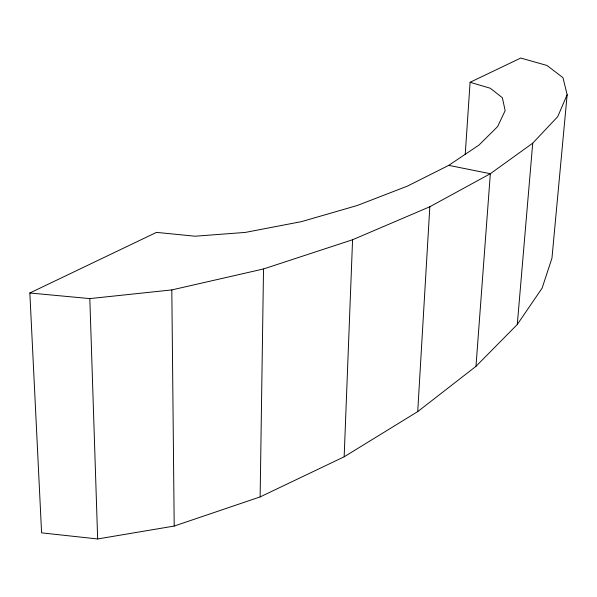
<?xml version="1.0" encoding="UTF-8"?>
<svg xmlns="http://www.w3.org/2000/svg" width="597" height="597" viewBox="0 0 597 597"><rect width="100%" height="100%" fill="white"/><g stroke="black" fill="none" stroke-linecap="round" stroke-linejoin="round"><path stroke-width="0.9" d="M470.093 82.282L490.316 88.244L502.368 97.744L505.152 110.624L497.622 126.586L478.936 145.108L448.735 165.362L407.542 186.063L357.245 205.502L301.425 221.644L245.3 232.412L195.04 236.218L156.504 232.375L29.85 292.993L41.589 532.86L97.654 538.957L174.205 526.061L260.135 496.913L263.516 268.963L352.573 239.755L429.825 206.756L490.338 173.712L532.718 143.183L557.732 116.624L567.15 94.722L562.964 77.67L546.994 65.469L520.741 58.043L470.093 82.282L465.22 154.481M260.135 496.913L344.163 456.795L352.573 239.755M344.163 456.795L417.728 411.602L429.825 206.756M417.728 411.602L475.981 366.334L490.338 173.712L448.735 165.362M475.981 366.334L517.293 324.484L532.718 143.183M567.15 94.722L551.956 258.158L542.121 288.097L517.293 324.484M29.85 292.993L89.819 298.597L171.817 289.918L263.516 268.963M89.819 298.597L97.654 538.957M171.817 289.918L174.205 526.061"/></g></svg>
